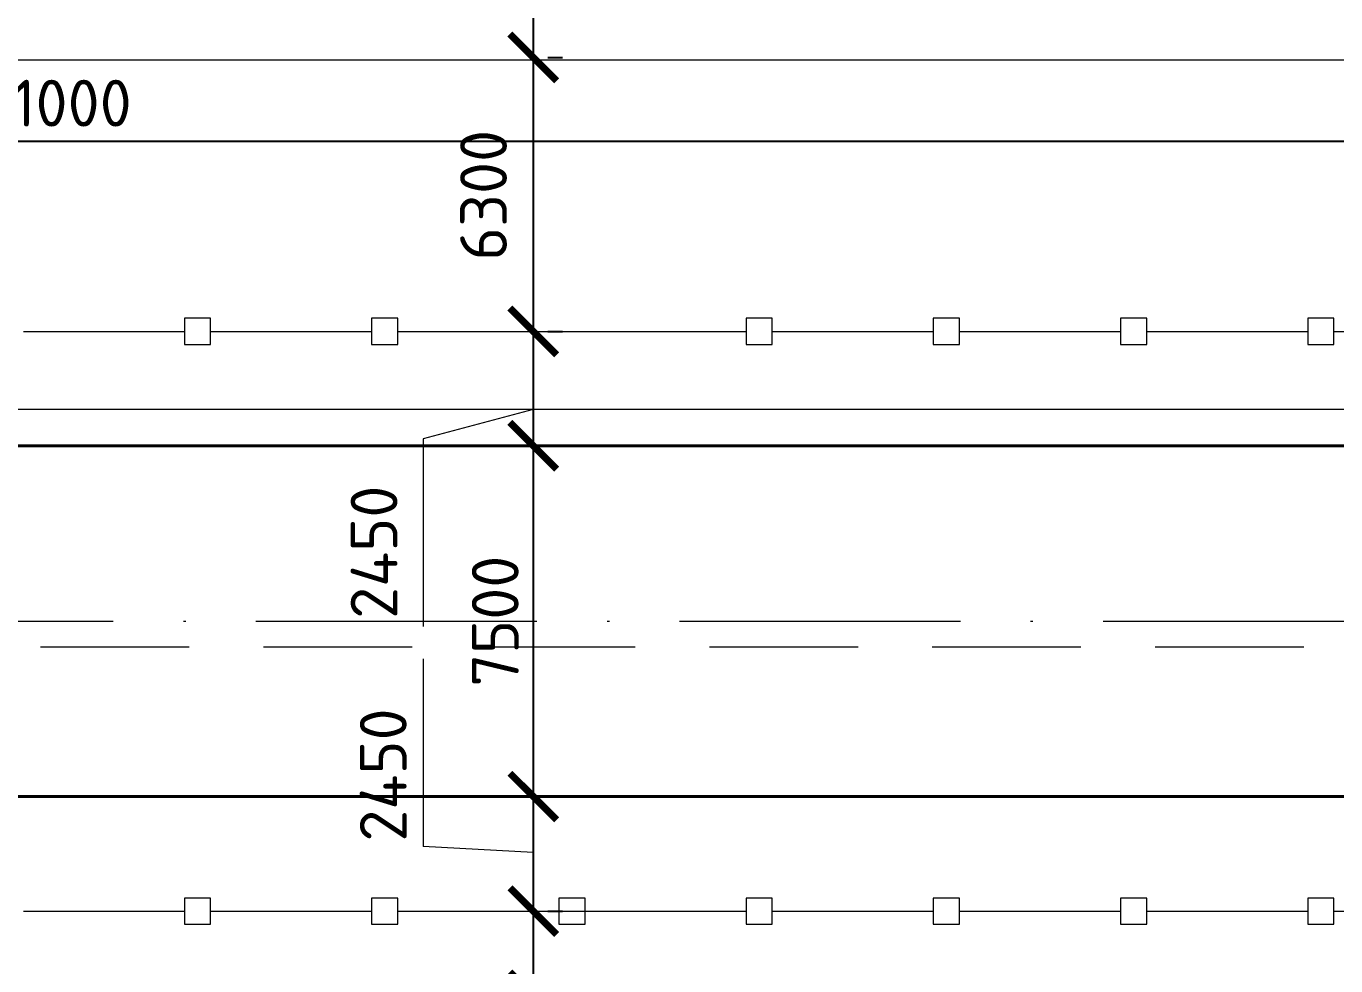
# Model space of a CAD drawing. Header units: millimetres. Extents: x -782 to 10910, y 3841 to 13237.
# Drawn here: x 1093.5 to 1149.4, y 8482.3 to 8522.5 of the extents above; entities that cross this region are included whole.
import ezdxf

# ---------------------------------------------------------------- set-up
doc = ezdxf.new("R2010")
doc.units = ezdxf.units.MM
doc.linetypes.add('ACAD_ISO10W100', pattern=[18, 12, -3, 0, -3])
doc.linetypes.add('штриховая2', pattern=[9.525, 6.35, -3.175])
doc.styles.add('2.5', font='isocpeur.ttf', dxfattribs={"height": 2})
doc.dimstyles.new('М500 стройгенп', dxfattribs={"dimtxt": 2, "dimasz": 2, "dimexe": 1.25, "dimexo": 0.625, "dimtad": 1, "dimlfac": 500, "dimtxsty": '2.5', "dimblk": 'ARCHTICK', "dimcen": 2.5, "dimadec": 0, "dimazin": 0, "dimtfac": 1, "dimtmove": 0, "dimatfit": 3, "dimfxl": 1, "dimarcsym": 0})

# ---------------------------------------------------------------- blocks, each defined once
blk = doc.blocks.new('_ArchTick')
at = {"color": 0, "linetype": 'ByBlock', "const_width": 0.15}
blk.add_lwpolyline([(-0.5, -0.5), (0.5, 0.5)], dxfattribs=at)
blk = doc.blocks.new('*D656')
at = {"color": 0, "lineweight": -2, "transparency": 16777216}
for p, q in [((1115.155, 8541.125), (1115.155, 8521.125)), ((1115.78, 8541.125), (1116.405, 8541.125)), ((1115.78, 8521.125), (1116.405, 8521.125))]:
    blk.add_line(p, q, dxfattribs=at)
at = {"layer": 'Defpoints', "color": 0, "lineweight": -3, "transparency": 16777216}
for p in [(1115.155, 8541.125), (1115.155, 8521.125), (1115.155, 8521.125)]:
    blk.add_point(p, dxfattribs=at)
at = {"color": 0, "lineweight": -2, "transparency": 16777216, "xscale": 2, "yscale": 2, "zscale": 2}
for p, rotation in [((1115.155, 8541.125), 90), ((1115.155, 8521.125), 270)]:
    blk.add_blockref('_ArchTick', p, dxfattribs=dict(at, rotation=rotation))
at = {"color": 0, "lineweight": 20, "transparency": 16777216, "insert": (1113.28, 8526.213), "char_height": 2, "attachment_point": 5, "rotation": 90, "style": '2.5'}
blk.add_mtext('10000', dxfattribs=at)
blk = doc.blocks.new('*D657')
at = {"color": 0, "lineweight": -2, "transparency": 16777216}
for p, q in [((1115.155, 8521.125), (1115.155, 8509.413)), ((1115.78, 8521.125), (1116.405, 8521.125)), ((1115.78, 8509.413), (1116.405, 8509.413))]:
    blk.add_line(p, q, dxfattribs=at)
at = {"layer": 'Defpoints', "color": 0, "lineweight": -3, "transparency": 16777216}
for p in [(1115.155, 8521.125), (1115.155, 8509.413), (1115.155, 8509.413)]:
    blk.add_point(p, dxfattribs=at)
at = {"color": 0, "lineweight": -2, "transparency": 16777216, "xscale": 2, "yscale": 2, "zscale": 2}
for p, rotation in [((1115.155, 8521.125), 90), ((1115.155, 8509.413), 270)]:
    blk.add_blockref('_ArchTick', p, dxfattribs=dict(at, rotation=rotation))
at = {"color": 0, "lineweight": 20, "transparency": 16777216, "insert": (1113.03, 8515.23), "char_height": 2, "attachment_point": 5, "rotation": 90, "style": '2.5'}
blk.add_mtext('6300', dxfattribs=at)
blk = doc.blocks.new('*D658')
at = {"color": 0, "lineweight": -2, "transparency": 16777216}
for p, q in [((1115.155, 8509.413), (1115.155, 8504.525)), ((1115.78, 8509.413), (1116.405, 8509.413)), ((1115.78, 8504.525), (1116.405, 8504.525))]:
    blk.add_line(p, q, dxfattribs=at)
at = {"layer": 'Defpoints', "color": 0, "lineweight": -3, "transparency": 16777216}
for p in [(1115.155, 8509.413), (1115.155, 8504.525), (1115.155, 8504.525)]:
    blk.add_point(p, dxfattribs=at)
at = {"color": 0, "lineweight": -2, "transparency": 16777216, "xscale": 2, "yscale": 2, "zscale": 2}
for p, rotation in [((1115.155, 8509.413), 90), ((1115.155, 8504.525), 270)]:
    blk.add_blockref('_ArchTick', p, dxfattribs=dict(at, rotation=rotation))
at = {"color": 0, "lineweight": 20, "transparency": 16777216, "insert": (1108.351, 8499.971), "char_height": 2, "attachment_point": 5, "rotation": 90, "style": '2.5'}
blk.add_mtext('2450', dxfattribs=at)
blk = doc.blocks.new('*D659')
at = {"color": 0, "lineweight": -2, "transparency": 16777216}
for p, q in [((1115.155, 8504.525), (1115.155, 8489.525)), ((1115.78, 8504.525), (1116.405, 8504.525)), ((1115.78, 8489.525), (1116.405, 8489.525))]:
    blk.add_line(p, q, dxfattribs=at)
at = {"layer": 'Defpoints', "color": 0, "lineweight": -3, "transparency": 16777216}
for p in [(1115.155, 8504.525), (1115.155, 8489.525), (1115.155, 8489.525)]:
    blk.add_point(p, dxfattribs=at)
at = {"color": 0, "lineweight": -2, "transparency": 16777216, "xscale": 2, "yscale": 2, "zscale": 2}
for p, rotation in [((1115.155, 8504.525), 90), ((1115.155, 8489.525), 270)]:
    blk.add_blockref('_ArchTick', p, dxfattribs=dict(at, rotation=rotation))
at = {"color": 0, "lineweight": 20, "transparency": 16777216, "insert": (1113.53, 8497.025), "char_height": 2, "attachment_point": 5, "rotation": 90, "style": '2.5'}
blk.add_mtext('7500', dxfattribs=at)
blk = doc.blocks.new('*D660')
at = {"color": 0, "lineweight": -2, "transparency": 16777216}
for p, q in [((1115.155, 8489.525), (1115.155, 8484.625)), ((1115.78, 8489.525), (1116.405, 8489.525)), ((1115.78, 8484.625), (1116.405, 8484.625))]:
    blk.add_line(p, q, dxfattribs=at)
at = {"layer": 'Defpoints', "color": 0, "lineweight": -3, "transparency": 16777216}
for p in [(1115.155, 8489.525), (1115.155, 8484.625), (1115.155, 8484.625)]:
    blk.add_point(p, dxfattribs=at)
at = {"color": 0, "lineweight": -2, "transparency": 16777216, "xscale": 2, "yscale": 2, "zscale": 2}
for p, rotation in [((1115.155, 8489.525), 90), ((1115.155, 8484.625), 270)]:
    blk.add_blockref('_ArchTick', p, dxfattribs=dict(at, rotation=rotation))
at = {"color": 0, "lineweight": 20, "transparency": 16777216, "insert": (1108.745, 8490.447), "char_height": 2, "attachment_point": 5, "rotation": 90, "style": '2.5'}
blk.add_mtext('2450', dxfattribs=at)
blk = doc.blocks.new('*D661')
at = {"color": 0, "lineweight": -2, "transparency": 16777216}
for p, q in [((1115.155, 8484.625), (1115.155, 8481.025)), ((1115.78, 8484.625), (1116.405, 8484.625)), ((1115.155, 8481.025), (1115.155, 8472.975)), ((1115.78, 8481.025), (1116.405, 8481.025))]:
    blk.add_line(p, q, dxfattribs=at)
at = {"layer": 'Defpoints', "color": 0, "lineweight": -3, "transparency": 16777216}
for p in [(1115.155, 8484.625), (1115.155, 8481.025), (1115.155, 8481.025)]:
    blk.add_point(p, dxfattribs=at)
at = {"color": 0, "lineweight": -2, "transparency": 16777216, "xscale": 2, "yscale": 2, "zscale": 2}
for p, rotation in [((1115.155, 8484.625), 90), ((1115.155, 8481.025), 270)]:
    blk.add_blockref('_ArchTick', p, dxfattribs=dict(at, rotation=rotation))
at = {"color": 0, "lineweight": 20, "transparency": 16777216, "insert": (1113.53, 8476), "char_height": 2, "attachment_point": 5, "rotation": 90, "style": '2.5'}
blk.add_mtext('1300', dxfattribs=at)
blk = doc.blocks.new('*D734')
at = {"color": 0, "lineweight": -2, "transparency": 16777216}
for p, q in [((1003.705, 8520.4), (1003.705, 8516.296)), ((1185.705, 8520.4), (1185.705, 8516.296)), ((1003.705, 8517.546), (1185.705, 8517.546))]:
    blk.add_line(p, q, dxfattribs=at)
at = {"layer": 'Defpoints', "color": 0, "lineweight": -3, "transparency": 16777216}
for p in [(1003.705, 8521.025), (1185.705, 8521.025), (1185.705, 8517.546)]:
    blk.add_point(p, dxfattribs=at)
at = {"color": 0, "lineweight": -2, "transparency": 16777216, "xscale": 2, "yscale": 2, "zscale": 2, "rotation": 180}
blk.add_blockref('_ArchTick', (1003.705, 8517.546), dxfattribs=at)
at = {"color": 0, "lineweight": -2, "transparency": 16777216, "xscale": 2, "yscale": 2, "zscale": 2}
blk.add_blockref('_ArchTick', (1185.705, 8517.546), dxfattribs=at)
at = {"color": 0, "lineweight": 20, "transparency": 16777216, "insert": (1094.705, 8519.171), "char_height": 2, "attachment_point": 5, "style": '2.5'}
blk.add_mtext('91000', dxfattribs=at)

msp = doc.modelspace()

# ---------------------------------------------------------------- hatches: boundary and pattern name
at = {"lineweight": 25}
h = msp.add_hatch(dxfattribs=at)
h.set_pattern_fill('ANSI31', color=256)
h.set_pattern_definition([(45, (1583.6516, 3876.2176), (-2.245064, 2.245064), [])])
h.paths.add_polyline_path([(1215.459891, 8340.025044), (1209.923205, 8340.025044), (1209.923205, 8333.025044), (1214.50293, 8333.025044)])
h.paths.add_polyline_path([(1187.812795, 8342.610368), (1188.126246, 8344.908848, -0.033531004), (1185.705448, 8347.025044), (1003.705448, 8347.025044, -0.033546474), (1001.28347, 8344.907949), (1001.597579, 8342.610296, -0.454591532), (1003.414294, 8341.025044), (1185.996602, 8341.025044, -0.454492205)])
h.paths.add_polyline_path([(1213.902884, 8561.271204), (1212.823408, 8561.378503, -0.097320235), (1204.652657, 8557.031615), (974.90797, 8557.025078), (973.812784, 8549.01398, -0.071737884), (980.589392, 8550.024763), (986.734885, 8550.054481, -0.164269753), (1001.28347, 8545.142139), (1001.597579, 8547.439792, -0.374956444), (1000.214299, 8549.025044, -1), (1003.414294, 8549.025044), (1185.996602, 8549.025044, -1), (1189.196596, 8549.025044, -0.381458001), (1187.777197, 8547.435272), (1188.095165, 8545.08807, -0.164703998), (1202.676011, 8550.025044), (1215.426368, 8550.025044)])
h.paths.add_polyline_path([(979.954892, 8551.152602, -1), (980.274891, 8551.152602, -1)], flags=16)
h.paths.add_polyline_path([(1187.777197, 8547.435272, -0.447745786), (1185.996602, 8549.025044), (1003.414294, 8549.025044, -0.454591532), (1001.597579, 8547.439792), (1001.28347, 8545.142139, -0.033546474), (1003.705448, 8543.025044), (1185.735368, 8543.025474, -0.032682346), (1188.095165, 8545.08807)])
h.paths.add_polyline_path([(1115.580242, 8548.427444), (1115.580242, 8555.027444), (1110.780242, 8555.027444), (1110.780242, 8548.427444)], flags=24)
h.paths.add_polyline_path([(1115.580242, 8541.078942), (1115.580242, 8547.678942), (1110.780242, 8547.678942), (1110.780242, 8541.078942)], flags=9)
h.paths.add_polyline_path([(1015.642602, 8541.350044), (1021.842602, 8541.350044), (1021.842602, 8546.150044), (1015.642602, 8546.150044)], flags=9)
at = {"lineweight": 20}
h = msp.add_hatch(dxfattribs=at)
h.set_pattern_fill('AR-CONC', color=256, scale=0.025)
h.paths.add_polyline_path([(1267.298085, 8340.025044), (1215.459891, 8340.025044), (1214.50293, 8333.025044), (1267.298085, 8333.025044)])
edge = h.paths.add_edge_path()
edge.add_line((1215.459891, 8340.025044), (1196.614408, 8340.025044))
edge.add_arc((1196.614408, 8352.02543), 12.000386, 223.8666246, 270, ccw=False)
edge.add_line((1187.962671, 8343.709379), (1187.812795, 8342.610368))
edge.add_arc((1187.596599, 8341.025044), 1.599997, 0, 82.2342953, ccw=False)
edge.add_arc((1187.596599, 8341.025044), 1.599997, -180, 0, ccw=False)
edge.add_line((1185.996602, 8341.025044), (1003.414294, 8341.025044))
edge.add_arc((1001.814297, 8341.025044), 1.599997, -180, 0, ccw=False)
edge.add_arc((1001.814297, 8341.025044), 1.599997, 97.7845709, 180, ccw=False)
edge.add_line((1001.597579, 8342.610296), (1001.447437, 8343.708559))
edge.add_arc((992.796488, 8352.02543), 12.000386, 270, 316.1279447, ccw=False)
edge.add_line((992.796488, 8340.025044), (973.951005, 8340.025044))
edge.add_line((973.951005, 8340.025044), (974.907966, 8333.025044))
edge.add_line((974.907966, 8333.025044), (1214.50293, 8333.025044))
edge.add_line((1214.50293, 8333.025044), (1215.459891, 8340.025044))
edge = h.paths.add_edge_path()
edge.add_arc((1196.614408, 8352.02543), 12.000386, 204.6255012, 223.8666246, ccw=False)
edge.add_line((1185.705448, 8347.025044), (1092.957698, 8347.025044))
edge.add_arc((1091.823806, 8347.417833), 1.199998, 199.1064573, 340.8935427, ccw=False)
edge.add_line((1090.689913, 8347.025044), (1003.705448, 8347.025044))
edge.add_arc((992.796488, 8352.02543), 12.000386, 316.1279447, 335.3744988, ccw=False)
edge.add_line((1001.447437, 8343.708559), (1001.597579, 8342.610296))
edge.add_arc((1001.814297, 8341.025044), 1.599997, 0, 97.7845709, ccw=False)
edge.add_line((1003.414294, 8341.025044), (1185.996602, 8341.025044))
edge.add_arc((1187.596599, 8341.025044), 1.599997, 82.2342953, 180, ccw=False)
edge.add_line((1187.812795, 8342.610368), (1187.962671, 8343.709379))
edge = h.paths.add_edge_path()
edge.add_line((1214.478098, 8557.025044), (974.907966, 8557.025044))
edge.add_line((974.907966, 8557.025044), (973.951005, 8550.025044))
edge.add_line((973.951005, 8550.025044), (992.796488, 8550.025044))
edge.add_arc((992.796488, 8538.024658), 12.000386, 43.8720553, 90, ccw=False)
edge.add_line((1001.447437, 8546.341529), (1001.597579, 8547.439792))
edge.add_arc((1001.814297, 8549.025044), 1.599997, 180, 262.2154291, ccw=False)
edge.add_arc((1001.814297, 8549.025044), 1.599997, 0, 180, ccw=False)
edge.add_line((1003.414294, 8549.025044), (1185.996602, 8549.025044))
edge.add_arc((1187.596599, 8549.025044), 1.599997, 0, 180, ccw=False)
edge.add_arc((1187.596599, 8549.025044), 1.599997, -83.5190091, 0, ccw=False)
edge.add_line((1187.777197, 8547.435272), (1188.095165, 8545.08807))
edge.add_arc((1247.536926, 8452.334262), 110.1662, 117.53133097, 122.65399107, ccw=False)
edge.add_line((1196.614408, 8550.025044), (1215.426368, 8550.025044))
edge.add_line((1215.426368, 8550.025044), (1214.478098, 8557.025044))
edge = h.paths.add_edge_path()
edge.add_line((974.907966, 8557.025044), (965.65707, 8557.025044))
edge.add_line((965.65707, 8557.025044), (965.661184, 8549.632475))
edge.add_arc((968.705448, 8538.025044), 12, 90, 104.6958966, ccw=False)
edge.add_line((968.705448, 8550.025044), (973.951005, 8550.025044))
edge.add_line((973.951005, 8550.025044), (974.907966, 8557.025044))
edge = h.paths.add_edge_path()
edge.add_line((1188.095165, 8545.08807), (1187.777197, 8547.435272))
edge.add_arc((1187.596599, 8549.025044), 1.599997, 180, 276.4809909, ccw=False)
edge.add_line((1185.996602, 8549.025044), (1003.414294, 8549.025044))
edge.add_arc((1001.814297, 8549.025044), 1.599997, -97.7845709, 0, ccw=False)
edge.add_line((1001.597579, 8547.439792), (1001.447437, 8546.341529))
edge.add_arc((992.796488, 8538.024658), 12.000386, 24.6255012, 43.8720553, ccw=False)
edge.add_line((1003.705448, 8543.025044), (1088.315317, 8543.025044))
edge.add_arc((1088.901294, 8541.977845), 1.199998, 60.7700888, 119.2299112, ccw=False)
edge.add_line((1089.487272, 8543.025044), (1185.705448, 8543.025044))
edge.add_arc((1187.845715, 8542.961438), 2.141212, 83.3098782, 178.2977327, ccw=False)
h.paths.add_polyline_path([(1089.653988, 8542.309809), (1092.893983, 8542.309809), (1092.893983, 8543.025044), (1089.653988, 8543.025044)])
h.paths.add_polyline_path([(1215.426368, 8550.025044), (1267.298085, 8550.025044), (1267.298085, 8557.025044), (1214.478098, 8557.025044)])
edge = h.paths.add_edge_path()
edge.add_arc((973.705448, 8533.025044), 24, 109.5918063, 180)
edge.add_line((949.705448, 8533.025044), (949.705448, 8357.025044))
edge.add_arc((973.705448, 8357.025044), 24, 180, 270)
edge.add_line((973.705448, 8333.025044), (974.907966, 8333.025044))
edge.add_line((974.907966, 8333.025044), (973.951005, 8340.025044))
edge.add_line((973.951005, 8340.025044), (968.705448, 8340.025044))
edge.add_arc((945.734885, 8329.054481), 25.455844, 25.5287794, 64.4712206)
edge.add_line((956.705448, 8352.025044), (956.705448, 8538.025044))
edge.add_arc((968.705448, 8538.025044), 12, 104.6958966, 180, ccw=False)
edge.add_line((965.661184, 8549.632475), (965.657844, 8555.635574))
at = {"lineweight": 25}
h = msp.add_hatch(dxfattribs=at)
h.set_pattern_fill('AR-CONC', color=256, scale=0.025)
h.set_pattern_definition([(50, (1583.6516, 3876.2176), (4.5546167, -0.398477), [0.47625, -5.23875]), (355, (1583.6516, 3876.2176), (-0.8810855, 4.776421), [0.381, -4.1910146]), (100.45144, (1584.031, 3876.1844), (3.673531, 4.377944), [0.40475, -4.452256]), (46.1842, (1583.6516, 3877.4876), (6.776976, -1.051058), [0.714375, -7.858125]), (96.63556, (1584.216, 3877.4), (5.935103, 6.185653), [0.607126, -6.67839]), (351.18415, (1583.6516, 3877.4876), (5.935103, 6.185653), [0.571499, -6.286493]), (21, (1584.2866, 3877.17), (3.7903598, -2.55663), [0.47625, -5.23875]), (326, (1584.2866, 3877.17), (1.5450507, 4.604699), [0.381, -4.191]), (71.45144, (1584.6024, 3876.957), (5.3354105, 2.0480692), [0.40475, -4.4522484]), (37.5, (1583.6516, 3876.2176), (0.0772151, 2.11387597), [0, -4.1402, 0, -4.2545, 0, -4.206875]), (7.5, (1583.6516, 3876.2176), (1.6704916, 2.5045144), [0, -2.4257, 0, -4.04495, 0, -1.603375]), (327.5, (1582.2355, 3876.2176), (3.3897649, -0.1432186), [0, -1.5875, 0, -4.953, 0, -6.57225]), (317.5, (1581.6005, 3876.2176), (3.7032295, 0.6356623), [0, -2.06375, 0, -3.2893, 0, -4.66725])])
h.paths.add_polyline_path([(1000.214299, 8341.025044, -0.374956444), (1001.597579, 8342.610296), (1001.447437, 8343.708559, -0.204033738), (992.796488, 8340.025044), (980.705448, 8340.025044, -0.072953131), (973.812784, 8341.036108), (974.907966, 8333.025044), (1208.423205, 8333.025044), (1208.423205, 8340.025044), (1196.614408, 8340.025044, -0.077886135), (1192.94311, 8340.600421), (1189.191574, 8340.89837, -0.96113778), (1185.996602, 8341.025044), (1003.414294, 8341.025044, -1)])
h.paths.add_polyline_path([(950.136838, 8425.091193), (956.736838, 8425.091193), (956.736838, 8429.891193), (950.136838, 8429.891193)], flags=24)
h.paths.add_polyline_path([(951.630448, 8355.923754), (958.230448, 8355.923754), (958.230448, 8360.723754), (951.630448, 8360.723754)], flags=24)
h.paths.add_polyline_path([(949.518486, 8477.061573), (953.20848, 8477.061573), (953.20848, 8481.381565), (949.518486, 8481.381565)], flags=9)
h.paths.add_polyline_path([(1115.580242, 8334.122644), (1115.580242, 8340.722644), (1110.780242, 8340.722644), (1110.780242, 8334.122644)], flags=24)
edge = h.paths.add_edge_path()
edge.add_arc((973.705448, 8533.025044), 24, 109.5916018, 180)
edge.add_line((949.705448, 8533.025044), (949.705448, 8357.025044))
edge.add_arc((973.705448, 8357.025044), 24, 180, 270)
edge.add_line((973.705448, 8333.025044), (974.907966, 8333.025044))
edge.add_line((974.907966, 8333.025044), (973.951005, 8340.025044))
edge.add_line((973.951005, 8340.025044), (973.812784, 8341.036108))
edge.add_arc((980.705448, 8364.025044), 24, 180, 253.3099412, ccw=False)
edge.add_line((956.705448, 8364.025044), (956.705448, 8538.025044))
edge.add_arc((968.705448, 8538.025044), 12, 104.6953715, 180, ccw=False)
edge.add_line((965.66129, 8549.632503), (965.657924, 8555.635603))
at = {"lineweight": 20}
h = msp.add_hatch(dxfattribs=at)
h.set_pattern_fill('ANSI31', color=256, angle=90)
h.set_pattern_definition([(135, (-1240.9895, 5250.015), (-2.245064, -2.245064), [])])
h.paths.add_polyline_path([(1003.705448, 8347.025044, -0.084176912), (1001.447437, 8343.708559), (1001.597579, 8342.610296, -0.454591532), (1003.414294, 8341.025044), (1185.996602, 8341.025044, -0.454492205), (1187.812795, 8342.610368), (1187.962671, 8343.709379, -0.084153049), (1185.705448, 8347.025044), (1092.957698, 8347.025044, -0.71189231), (1090.689913, 8347.025044)])
h.paths.add_polyline_path([(1003.414294, 8549.025044, -0.454591532), (1001.597579, 8547.439792), (1001.447437, 8546.341529, -0.084176912), (1003.705448, 8543.025044), (1088.315317, 8543.025044, -0.260759243), (1089.487272, 8543.025044), (1185.705448, 8543.025044, -0.083164554), (1187.930084, 8546.306674), (1187.777197, 8547.435272, -0.447745786), (1185.996602, 8549.025044)])
h.paths.add_polyline_path([(1089.656371, 8542.370197), (1095.056371, 8542.370197), (1095.056371, 8547.170197), (1089.656371, 8547.170197)], flags=9)
h.paths.add_polyline_path([(1223.361022, 8541.724112), (1228.361022, 8541.724112), (1228.361022, 8546.524112), (1223.361022, 8546.524112)], flags=9)

# ---------------------------------------------------------------- linework, layer by layer
for p, q in [((1003.705448, 8521.025044), (1185.705448, 8521.025044)), ((1003.705448, 8521.025044), (1185.705448, 8521.025044)), ((1093.365247, 8509.412988), (1100.245235, 8509.412988)), ((1101.365234, 8509.412988), (1108.245222, 8509.412988)), ((1109.36522, 8509.412988), (1124.245195, 8509.412988)), ((1125.365194, 8509.412988), (1132.245182, 8509.412988)), ((1133.36518, 8509.412988), (1140.245169, 8509.412988)), ((1141.365167, 8509.412988), (1148.245155, 8509.412988)), ((1149.365154, 8509.412988), (1156.245142, 8509.412988)), ((1115.155242, 8506.075044), (1110.456818, 8504.816105)), ((1110.456818, 8504.816105), (1110.456818, 8496.799269)), ((1110.456818, 8495.406992), (1110.456818, 8487.390156)), ((1115.155242, 8487.136284), (1110.456818, 8487.390156)), ((1093.365247, 8484.625044), (1100.245235, 8484.625044)), ((1101.365234, 8484.625044), (1108.245222, 8484.625044)), ((1109.36522, 8484.625044), (1124.245195, 8484.625044)), ((1125.365194, 8484.625044), (1132.245182, 8484.625044)), ((1133.36518, 8484.625044), (1140.245169, 8484.625044)), ((1141.365167, 8484.625044), (1148.245155, 8484.625044)), ((1149.365154, 8484.625044), (1156.245142, 8484.625044))]:
    msp.add_line(p, q, dxfattribs=at)
at = {"lineweight": 13}
for p, q in [((1101.365234, 8509.972987), (1100.245235, 8509.972987)), ((1100.245235, 8509.972987), (1100.245235, 8508.852989)), ((1101.365234, 8508.852989), (1101.365234, 8509.972987)), ((1109.36522, 8509.972987), (1108.245222, 8509.972987)), ((1108.245222, 8509.972987), (1108.245222, 8508.852989)), ((1109.36522, 8508.852989), (1109.36522, 8509.972987)), ((1125.365194, 8509.972987), (1124.245195, 8509.972987)), ((1124.245195, 8509.972987), (1124.245195, 8508.852989)), ((1125.365194, 8508.852989), (1125.365194, 8509.972987)), ((1133.36518, 8509.972987), (1132.245182, 8509.972987)), ((1132.245182, 8509.972987), (1132.245182, 8508.852989)), ((1133.36518, 8508.852989), (1133.36518, 8509.972987)), ((1141.365167, 8509.972987), (1140.245169, 8509.972987)), ((1140.245169, 8509.972987), (1140.245169, 8508.852989)), ((1141.365167, 8508.852989), (1141.365167, 8509.972987)), ((1149.365154, 8509.972987), (1148.245155, 8509.972987)), ((1148.245155, 8509.972987), (1148.245155, 8508.852989)), ((1149.365154, 8508.852989), (1149.365154, 8509.972987)), ((1100.245235, 8508.852989), (1101.365234, 8508.852989)), ((1108.245222, 8508.852989), (1109.36522, 8508.852989)), ((1124.245195, 8508.852989), (1125.365194, 8508.852989)), ((1132.245182, 8508.852989), (1133.36518, 8508.852989)), ((1140.245169, 8508.852989), (1141.365167, 8508.852989)), ((1148.245155, 8508.852989), (1149.365154, 8508.852989)), ((1101.365234, 8485.185043), (1100.245235, 8485.185043)), ((1100.245235, 8485.185043), (1100.245235, 8484.065045)), ((1101.365234, 8484.065045), (1101.365234, 8485.185043)), ((1109.36522, 8485.185043), (1108.245222, 8485.185043)), ((1108.245222, 8485.185043), (1108.245222, 8484.065045)), ((1109.36522, 8484.065045), (1109.36522, 8485.185043)), ((1117.365207, 8485.185043), (1116.245209, 8485.185043)), ((1116.245209, 8485.185043), (1116.245209, 8484.065045)), ((1117.365207, 8484.065045), (1117.365207, 8485.185043)), ((1125.365194, 8485.185043), (1124.245195, 8485.185043)), ((1124.245195, 8485.185043), (1124.245195, 8484.065045)), ((1125.365194, 8484.065045), (1125.365194, 8485.185043)), ((1133.36518, 8485.185043), (1132.245182, 8485.185043)), ((1132.245182, 8485.185043), (1132.245182, 8484.065045)), ((1133.36518, 8484.065045), (1133.36518, 8485.185043)), ((1141.365167, 8485.185043), (1140.245169, 8485.185043)), ((1140.245169, 8485.185043), (1140.245169, 8484.065045)), ((1141.365167, 8484.065045), (1141.365167, 8485.185043)), ((1149.365154, 8485.185043), (1148.245155, 8485.185043)), ((1148.245155, 8485.185043), (1148.245155, 8484.065045)), ((1149.365154, 8484.065045), (1149.365154, 8485.185043)), ((1100.245235, 8484.065045), (1101.365234, 8484.065045)), ((1108.245222, 8484.065045), (1109.36522, 8484.065045)), ((1116.245209, 8484.065045), (1117.365207, 8484.065045)), ((1124.245195, 8484.065045), (1125.365194, 8484.065045)), ((1132.245182, 8484.065045), (1133.36518, 8484.065045)), ((1140.245169, 8484.065045), (1141.365167, 8484.065045)), ((1148.245155, 8484.065045), (1149.365154, 8484.065045))]:
    msp.add_line(p, q, dxfattribs=at)
at = {"color": 240, "lineweight": 20, "true_color": 0xed1f24}
msp.add_line((965.765638, 8506.094781), (1168.048256, 8506.094781), dxfattribs=at)
at = {"lineweight": 40}
for p, q in [((994.705448, 8504.525044), (1194.705448, 8504.525044)), ((1194.705448, 8489.525044), (994.705448, 8489.525044))]:
    msp.add_line(p, q, dxfattribs=at)
at = {"linetype": 'ACAD_ISO10W100', "lineweight": 20}
msp.add_line((994.705448, 8497.025044), (1194.705448, 8497.025044), dxfattribs=at)
at = {"linetype": 'штриховая2', "lineweight": 20}
msp.add_line((979.805448, 8495.925044), (1195.605448, 8495.925044), dxfattribs=at)

# ---------------------------------------------------------------- dimensions: what is measured, and where the dimension line sits
at = {"lineweight": 20}
dim = msp.add_linear_dim(base=(1115.155242, 8521.125044), p1=(1115.155242, 8541.125044), p2=(1115.155242, 8521.125044), angle=270, dimstyle='М500 стройгенп', override={"dimtmove": 2}, dxfattribs=at)
dim.commit()
dim.dimension.update_dxf_attribs({"geometry": '*D656', "text_midpoint": (1113.280242, 8526.213122), "dimtype": 160})
for base, p1, p2, text, picture, middle in [((1115.155242, 8509.412988), (1115.155242, 8521.125044), (1115.155242, 8509.412988), '6300', '*D657', (1113.030242, 8515.229974)), ((1115.155242, 8504.525044), (1115.155242, 8509.412988), (1115.155242, 8504.525044), '2450', '*D658', (1108.350722, 8499.971104)), ((1115.155242, 8484.625044), (1115.155242, 8489.525044), (1115.155242, 8484.625044), '2450', '*D660', (1108.74472, 8490.44671))]:
    dim = msp.add_linear_dim(base=base, p1=p1, p2=p2, angle=270, text=text, dimstyle='М500 стройгенп', override={"dimtmove": 2}, dxfattribs=at)
    dim.commit()
    dim.dimension.update_dxf_attribs({"geometry": picture, "text_midpoint": middle, "dimtype": 160})
dim = msp.add_linear_dim(base=(1185.705448, 8517.545991), p1=(1003.705448, 8521.025044), p2=(1185.705448, 8521.025044), dimstyle='М500 стройгенп', dxfattribs=at)
dim.commit()
dim.dimension.update_dxf_attribs({"geometry": '*D734', "text_midpoint": (1094.705448, 8519.170991)})
dim = msp.add_linear_dim(base=(1115.155242, 8489.525044), p1=(1115.155242, 8504.525044), p2=(1115.155242, 8489.525044), angle=270, dimstyle='М500 стройгенп', dxfattribs=at)
dim.commit()
dim.dimension.update_dxf_attribs({"geometry": '*D659', "text_midpoint": (1113.530242, 8497.025044)})
dim = msp.add_linear_dim(base=(1115.155242, 8481.025044), p1=(1115.155242, 8484.625044), p2=(1115.155242, 8481.025044), angle=270, text='1300', dimstyle='М500 стройгенп', dxfattribs=at)
dim.commit()
dim.dimension.update_dxf_attribs({"geometry": '*D661', "text_midpoint": (1113.530242, 8476.000044)})

doc.saveas('drawing.dxf')
